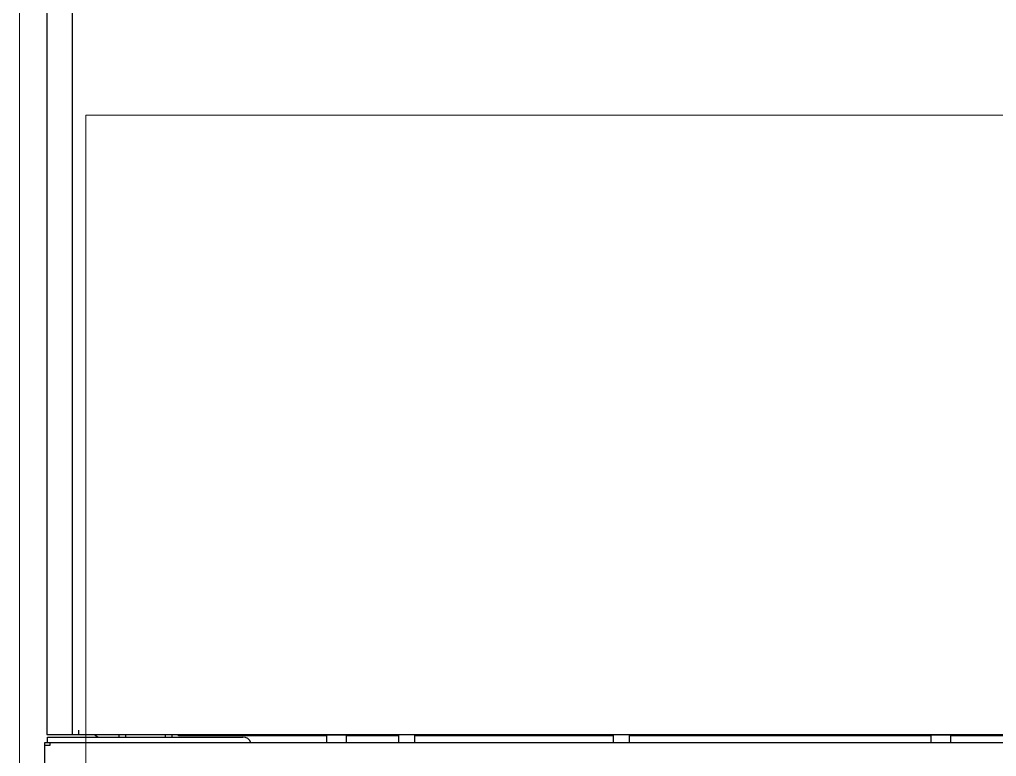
# Model space of a CAD drawing. Header units: millimetres. Extents: x 0 to 87554, y -20854 to 20404.
# Drawn here: x 49714.5 to 50083, y 15437.7 to 15715.5 of the extents above; entities that cross this region are included whole.
import ezdxf

# ---------------------------------------------------------------- set-up
doc = ezdxf.new("R2010")
doc.units = ezdxf.units.MM
doc.layers.get('0').update_dxf_attribs({"lineweight": 15})
for name, color, linetype in [('2403-00165_B-M5-1_0', 7, 'Continuous'), ('4212-L0877_0', 7, 'Continuous'), ('4215-12269_9_0', 7, 'Continuous'), ('4215-12653_3_0', 7, 'Continuous'), ('4215-12657_0', 7, 'Continuous'), ('4215-12661_1_0', 7, 'Continuous'), ('4215-17086_1_0', 7, 'Continuous'), ('CORNER_FITTING-1_041_0', 7, 'Continuous'), ('EM-S-M6-ZC_0', 7, 'Continuous')]:
    doc.layers.add(name, color=color, linetype=linetype)
doc.layers.add('THICK', color=7, linetype='Continuous', lineweight=0)

# ---------------------------------------------------------------- blocks, each defined once
blk = doc.blocks.new('y5i76i7676')
blk.add_lwpolyline([(951332.81, -65654.58), (951332.81, -65204.58), (951827.81, -65204.58), (951827.81, -65654.58)], close=True)
blk = doc.blocks.new('e4tggg')
at = {"layer": '2403-00165_B-M5-1_0', "color": 87, "linetype": 'Continuous'}
for p, q in [((710.3, -1712.2), (710.3, -1715.2)), ((716.32, -1712.2), (716.32, -1715.2)), ((791.3, -1712.2), (791.3, -1715.2)), ((797.32, -1712.2), (797.32, -1715.2))]:
    blk.add_line(p, q, dxfattribs=at)
at = {"layer": '4212-L0877_0', "color": 87, "linetype": 'Continuous'}
blk.add_arc((597.81, -1710.2), 3, 221.8643, 270, dxfattribs=at)
at = {"layer": '4215-12269_9_0', "color": 87, "linetype": 'Continuous'}
for p, q in [((627.31, -1712.7), (627.31, -1712.2)), ((683.06, -1712.7), (627.31, -1712.7)), ((710.3, -1712.7), (690.56, -1712.7)), ((791.3, -1712.7), (716.32, -1712.7)), ((911.06, -1712.7), (797.32, -1712.7)), ((938.3, -1712.7), (918.56, -1712.7))]:
    blk.add_line(p, q, dxfattribs=at)
at = {"layer": '4215-12653_3_0', "color": 87, "linetype": 'Continuous'}
for p, q in [((577.61, -716.7), (577.61, -1712.2)), ((577.61, -1712.2), (587.31, -1712.2))]:
    blk.add_line(p, q, dxfattribs=at)
at = {"layer": '4215-12657_0', "color": 87, "linetype": 'Continuous'}
for p, q in [((576.81, -1715.2), (1312.81, -1715.2)), ((576.81, -1831.2), (576.81, -1715.2)), ((576.81, -1716.2), (578.81, -1716.2)), ((578.81, -1716.2), (578.81, -1715.2))]:
    blk.add_line(p, q, dxfattribs=at)
at = {"layer": '4215-12661_1_0', "color": 87, "linetype": 'Continuous'}
for p, q in [((587.31, -1712.2), (587.31, 300.8)), ((587.31, -1712.2), (1301.31, -1712.2)), ((589.51, -1710.5), (589.51, -1712.2))]:
    blk.add_line(p, q, dxfattribs=at)
at = {"layer": '4215-17086_1_0', "color": 87, "linetype": 'Continuous'}
for p, q in [((577.81, -1713.2), (651.61, -1713.2)), ((577.81, -1715.2), (577.81, -1713.2))]:
    blk.add_line(p, q, dxfattribs=at)
blk.add_arc((651.61, -1716.4), 3.2, 22.142, 90, dxfattribs=at)
at = {"layer": 'CORNER_FITTING-1_041_0', "color": 87, "linetype": 'Continuous'}
for p, q in [((604.81, -1712.2), (604.81, -1713.2)), ((607.31, -1712.2), (607.31, -1713.2)), ((622.31, -1712.2), (622.31, -1713.2)), ((624.81, -1712.2), (624.81, -1713.2))]:
    blk.add_line(p, q, dxfattribs=at)
at = {"layer": 'EM-S-M6-ZC_0', "color": 87, "linetype": 'Continuous'}
for p, q in [((681.49, -1712.2), (681.59, -1712.3)), ((681.59, -1712.3), (692.04, -1712.3)), ((683.06, -1712.3), (683.06, -1715.2)), ((690.56, -1712.3), (690.56, -1715.2)), ((692.14, -1712.2), (692.04, -1712.3)), ((909.49, -1712.2), (909.59, -1712.3)), ((909.59, -1712.3), (920.04, -1712.3)), ((911.06, -1712.3), (911.06, -1715.2)), ((918.56, -1712.3), (918.56, -1715.2)), ((920.14, -1712.2), (920.04, -1712.3))]:
    blk.add_line(p, q, dxfattribs=at)

msp = doc.modelspace()

# ---------------------------------------------------------------- linework, layer by layer
at = {"layer": 'THICK', "color": 6}
msp.add_line((49714.46, 15295.567, 19235.731), (49714.46, 15955.168, 19235.731), dxfattribs=at)

# ---------------------------------------------------------------- block references
at = {"lineweight": -3}
msp.add_blockref('e4tggg', (49147.147, 17158.127, 19235.731), dxfattribs=at)
at = {"layer": 'THICK', "lineweight": -3}
msp.add_blockref('y5i76i7676', (-901593.344, 80884.109), dxfattribs=at)

doc.saveas('drawing.dxf')
